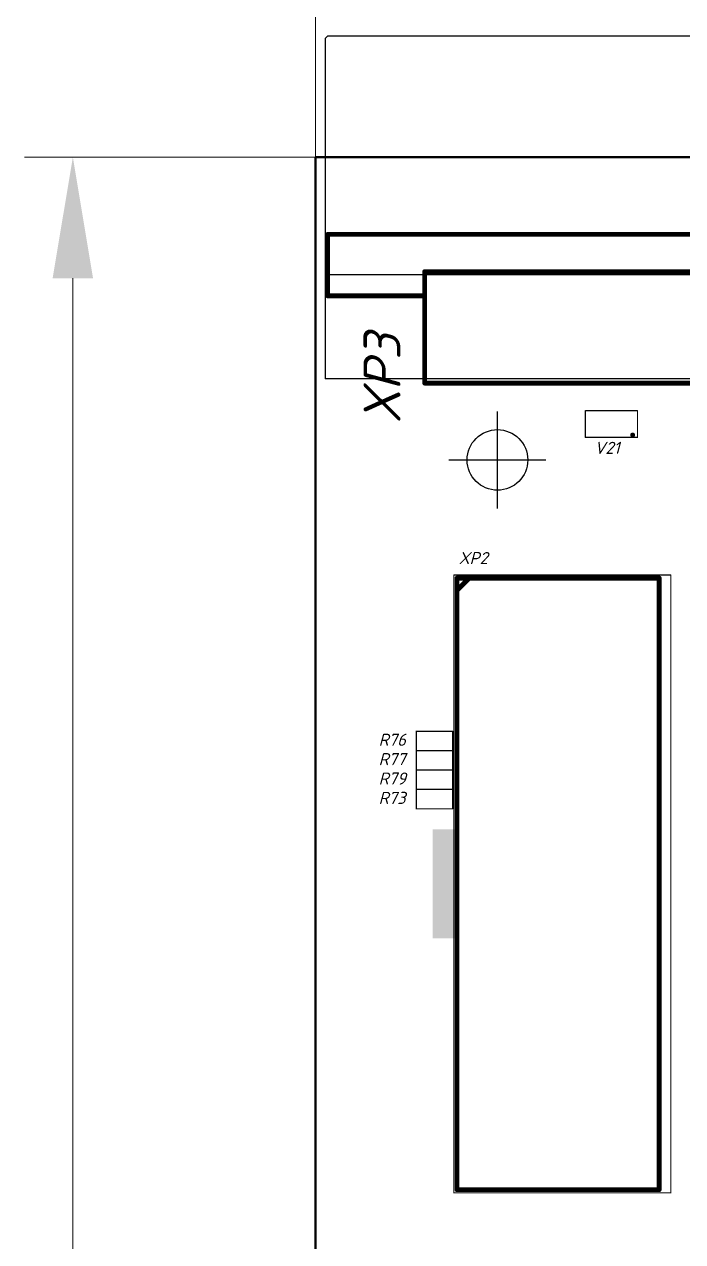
# Model space of a CAD drawing. Header units: millimetres. Extents: x 0 to 594, y 0 to 420.
# Drawn here: x 63 to 90.1, y 285.2 to 335.5 of the extents above; entities that cross this region are included whole.
import ezdxf

# ---------------------------------------------------------------- set-up
doc = ezdxf.new("R2010")
doc.units = ezdxf.units.MM
doc.header["$LTSCALE"] = 0.5
doc.linetypes.add('осевая', pattern=[50.8, 31.75, -6.35, 6.35, -6.35])
for name, color, linetype in [('KeepOutLayer', 6, 'Continuous'), ('Mechanical15', 82, 'Continuous'), ('TopOverlay', 2, 'Continuous')]:
    doc.layers.add(name, color=color, linetype=linetype)
doc.styles.get("Standard").update_dxf_attribs({"font": 'isocpeui.ttf', "height": 2.5})

msp = doc.modelspace()

# ---------------------------------------------------------------- linework, layer by layer
at = {"lineweight": 13}
for p, q in [((75, 330), (75, 347.01)), ((75, 330), (62.988, 330)), ((64.988, 210), (64.988, 325))]:
    msp.add_line(p, q, dxfattribs=at)
at = {"linetype": 'осевая', "ltscale": 100}
for p, q in [((82.5, 315.5), (82.5, 319.5)), ((80.5, 317.5), (84.5, 317.5))]:
    msp.add_line(p, q, dxfattribs=at)
msp.add_circle((82.5, 317.5), 1.25, dxfattribs=at)
at = {"lineweight": 13}
msp.add_solid([(64.154, 325), (65.821, 325), (64.988, 330)], dxfattribs=at)
at = {"layer": 'KeepOutLayer', "linetype": 'Continuous', "lineweight": 50}
for p, q in [((75, 330), (195, 330)), ((75, 210), (75, 330))]:
    msp.add_line(p, q, dxfattribs=at)
for start, end in [(0, 180), (0, 180), (180, 0), (180, 0)]:
    msp.add_arc((75, 330), 0.0025, start, end, dxfattribs=at)
at = {"layer": 'Mechanical15', "linetype": 'Continuous', "lineweight": 25, "const_width": 0.05}
for points in [[(75.4, 334.9), (75.5, 335)], [(75.4, 325.15), (75.4, 334.9)], [(75.5, 335), (134.6, 335)], [(75.4, 325.15), (134.6, 325.15)], [(75.4, 320.85), (75.4, 325.15)], [(75.4, 320.85), (134.6, 320.85)], [(86.125, 318.43), (86.125, 319.53)], [(86.125, 319.53), (88.275, 319.53)], [(88.275, 318.43), (88.275, 319.53)], [(86.125, 318.43), (88.275, 318.43)], [(80.7, 312.75), (89.65, 312.75)], [(80.7, 287.25), (80.7, 312.75)], [(89.65, 287.25), (89.65, 312.75)], [(79.15, 305.5), (79.15, 306.3)], [(79.15, 306.3), (80.65, 306.3)], [(80.65, 305.5), (80.65, 306.3)], [(79.15, 304.7), (79.15, 305.5)], [(79.15, 305.5), (80.65, 305.5)], [(79.15, 305.5), (80.65, 305.5)], [(80.65, 304.7), (80.65, 305.5)], [(79.15, 303.9), (79.15, 304.7)], [(79.15, 304.7), (80.65, 304.7)], [(79.15, 304.7), (80.65, 304.7)], [(80.65, 303.9), (80.65, 304.7)], [(79.15, 303.9), (80.65, 303.9)], [(79.15, 303.1), (79.15, 303.9)], [(79.15, 303.9), (80.65, 303.9)], [(80.65, 303.1), (80.65, 303.9)], [(79.15, 303.1), (80.65, 303.1)], [(80.7, 287.25), (89.65, 287.25)]]:
    msp.add_lwpolyline(points, dxfattribs=at)
at = {"layer": 'Mechanical15', "linetype": 'Continuous', "lineweight": 25, "const_width": 0.025}
for points in [[(75.413, 334.9, 1), (75.388, 334.9, 1)], [(75.413, 334.9, 1), (75.388, 334.9, 1)], [(75.513, 335, 1), (75.488, 335, 1)], [(75.513, 335, 1), (75.488, 335, 1)], [(75.413, 325.15, 1), (75.388, 325.15, 1)], [(75.413, 325.15, 1), (75.388, 325.15, 1)], [(75.413, 325.15, 1), (75.388, 325.15, 1)], [(75.413, 320.85, 1), (75.388, 320.85, 1)], [(75.413, 320.85, 1), (75.388, 320.85, 1)], [(86.137, 319.53, 1), (86.112, 319.53, 1)], [(86.137, 319.53, 1), (86.112, 319.53, 1)], [(88.287, 319.53, 1), (88.263, 319.53, 1)], [(88.287, 319.53, 1), (88.263, 319.53, 1)], [(86.137, 318.43, 1), (86.112, 318.43, 1)], [(86.137, 318.43, 1), (86.112, 318.43, 1)], [(88.287, 318.43, 1), (88.263, 318.43, 1)], [(88.287, 318.43, 1), (88.263, 318.43, 1)], [(80.7, 312.762, 1), (80.7, 312.738, 1)], [(80.7, 312.762, 1), (80.7, 312.738, 1)], [(89.65, 312.762, 1), (89.65, 312.738, 1)], [(89.65, 312.762, 1), (89.65, 312.738, 1)], [(79.162, 306.3, 1), (79.137, 306.3, 1)], [(79.162, 306.3, 1), (79.137, 306.3, 1)], [(80.662, 306.3, 1), (80.637, 306.3, 1)], [(80.662, 306.3, 1), (80.637, 306.3, 1)], [(79.162, 305.5, 1), (79.137, 305.5, 1)], [(79.162, 305.5, 1), (79.137, 305.5, 1)], [(79.162, 305.5, 1), (79.137, 305.5, 1)], [(79.162, 305.5, 1), (79.137, 305.5, 1)], [(80.662, 305.5, 1), (80.637, 305.5, 1)], [(80.662, 305.5, 1), (80.637, 305.5, 1)], [(80.662, 305.5, 1), (80.637, 305.5, 1)], [(80.662, 305.5, 1), (80.637, 305.5, 1)], [(79.162, 304.7, 1), (79.137, 304.7, 1)], [(79.162, 304.7, 1), (79.137, 304.7, 1)], [(79.162, 304.7, 1), (79.137, 304.7, 1)], [(79.162, 304.7, 1), (79.137, 304.7, 1)], [(80.662, 304.7, 1), (80.637, 304.7, 1)], [(80.662, 304.7, 1), (80.637, 304.7, 1)], [(80.662, 304.7, 1), (80.637, 304.7, 1)], [(80.662, 304.7, 1), (80.637, 304.7, 1)], [(79.162, 303.9, 1), (79.137, 303.9, 1)], [(79.162, 303.9, 1), (79.137, 303.9, 1)], [(79.137, 303.9, 1), (79.162, 303.9, 1)], [(79.137, 303.9, 1), (79.162, 303.9, 1)], [(80.662, 303.9, 1), (80.637, 303.9, 1)], [(80.662, 303.9, 1), (80.637, 303.9, 1)], [(80.637, 303.9, 1), (80.662, 303.9, 1)], [(80.637, 303.9, 1), (80.662, 303.9, 1)], [(79.137, 303.1, 1), (79.162, 303.1, 1)], [(79.137, 303.1, 1), (79.162, 303.1, 1)], [(80.637, 303.1, 1), (80.662, 303.1, 1)], [(80.637, 303.1, 1), (80.662, 303.1, 1)], [(80.7, 287.262, 1), (80.7, 287.238, 1)], [(80.7, 287.262, 1), (80.7, 287.238, 1)], [(89.65, 287.262, 1), (89.65, 287.238, 1)], [(89.65, 287.262, 1), (89.65, 287.238, 1)]]:
    msp.add_lwpolyline(points, format="xyb", close=True, dxfattribs=at)
at = {"layer": 'TopOverlay'}
for p, q in [((80.83, 312.62), (81.33, 312.62)), ((81.33, 312.62), (80.83, 312.12)), ((80.83, 312.12), (80.83, 312.62))]:
    msp.add_line(p, q, dxfattribs=at)
at = {"layer": 'TopOverlay', "const_width": 0.2}
for points in [[(75.5, 324.27), (75.5, 326.81)], [(75.5, 326.81), (134.53, 326.81)], [(79.5, 320.67), (79.5, 325.27)], [(79.5, 325.27), (130.53, 325.27)], [(75.5, 324.27), (79.5, 324.27)], [(79.5, 320.67), (130.53, 320.67)], [(80.83, 312.12), (81.33, 312.62)], [(80.83, 312.62), (89.17, 312.62)], [(80.83, 287.38), (80.83, 312.62)], [(89.17, 287.38), (89.17, 312.62)], [(80.83, 287.38), (89.17, 287.38)]]:
    msp.add_lwpolyline(points, dxfattribs=at)
at = {"layer": 'TopOverlay'}
for points, const_width in [([(75.55, 326.81, 1), (75.45, 326.81, 1)], 0.1), ([(75.55, 326.81, 1), (75.45, 326.81, 1)], 0.1), ([(79.55, 325.27, 1), (79.45, 325.27, 1)], 0.1), ([(79.55, 325.27, 1), (79.45, 325.27, 1)], 0.1), ([(75.55, 324.27, 1), (75.45, 324.27, 1)], 0.1), ([(75.55, 324.27, 1), (75.45, 324.27, 1)], 0.1), ([(79.55, 324.27, 1), (79.45, 324.27, 1)], 0.1), ([(79.55, 320.67, 1), (79.45, 320.67, 1)], 0.1), ([(79.55, 320.67, 1), (79.45, 320.67, 1)], 0.1), ([(88.025, 318.53, 1), (88.125, 318.53, 1)], 0.1), ([(88.05, 318.53, 1), (88, 318.53, 1)], 0.05), ([(88.15, 318.53, 1), (88.1, 318.53, 1)], 0.05), ([(80.83, 312.67, 1), (80.83, 312.57, 1)], 0.1), ([(80.83, 312.67, 1), (80.83, 312.57, 1)], 0.1), ([(81.33, 312.67, 1), (81.33, 312.57, 1)], 0.1), ([(89.17, 312.67, 1), (89.17, 312.57, 1)], 0.1), ([(89.17, 312.67, 1), (89.17, 312.57, 1)], 0.1), ([(80.83, 312.17, 1), (80.83, 312.07, 1)], 0.1), ([(80.83, 287.43, 1), (80.83, 287.33, 1)], 0.1), ([(80.83, 287.43, 1), (80.83, 287.33, 1)], 0.1), ([(89.17, 287.43, 1), (89.17, 287.33, 1)], 0.1), ([(89.17, 287.43, 1), (89.17, 287.33, 1)], 0.1)]:
    msp.add_lwpolyline(points, format="xyb", close=True, dxfattribs=dict(at, const_width=const_width))
msp.add_solid([(79.83, 302.25), (79.83, 297.75), (80.83, 302.25), (80.83, 297.75)], dxfattribs=at)

# ---------------------------------------------------------------- texts
msp.add_text('XP3', height=1.524, rotation=90, dxfattribs=at).set_placement((78.5, 319))
for s, p in [('V21', (86.5, 317.75)), ('XP2', (80.9, 313.2)), ('R76', (77.6, 305.7)), ('R77', (77.6, 304.9)), ('R79', (77.6, 304.1)), ('R73', (77.6, 303.3))]:
    msp.add_text(s, height=0.5, dxfattribs=at).set_placement(p)

doc.saveas('drawing.dxf')
